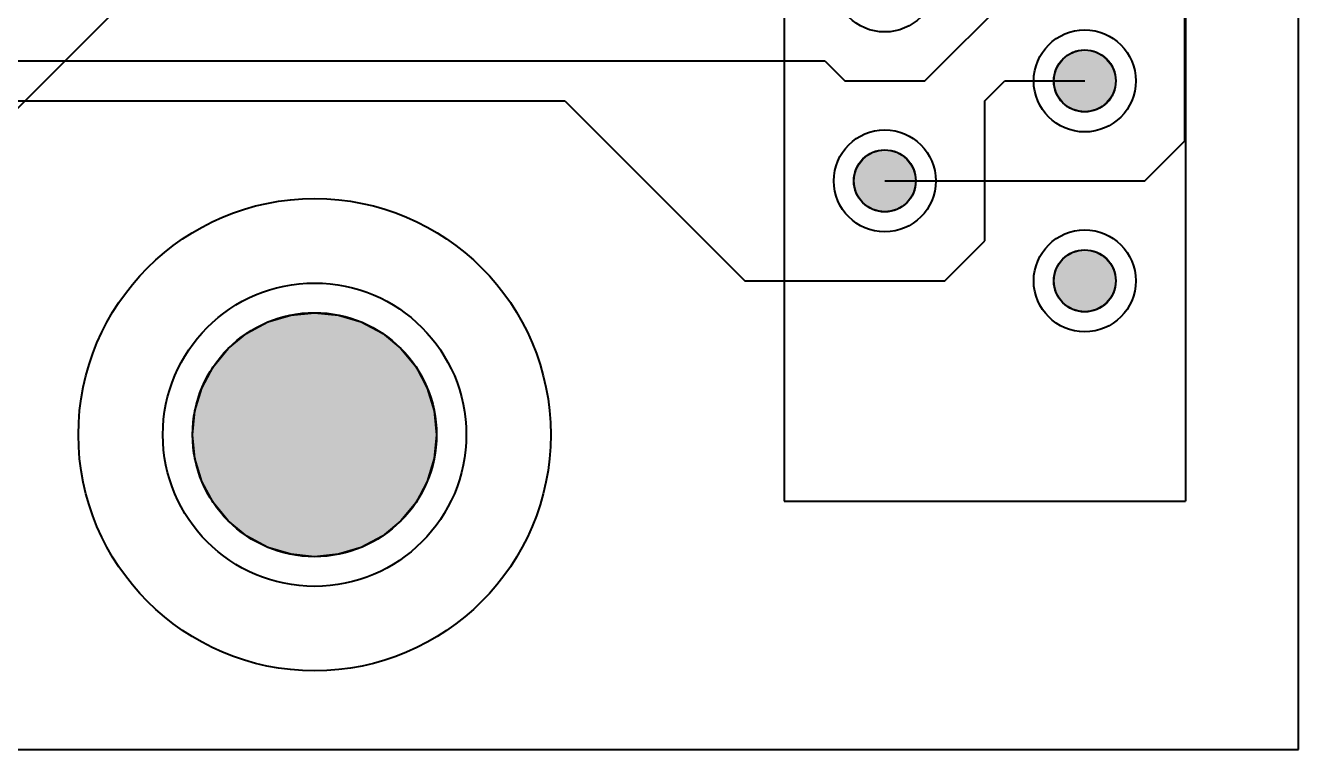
# Model space of a CAD drawing. Header units: millimetres. Extents: x 2.5 to 94, y 2.7 to 61.7.
# Drawn here: x 77.79 to 93.96, y 2.73 to 11.93 of the extents above; entities that cross this region are included whole.
import ezdxf

# ---------------------------------------------------------------- set-up
doc = ezdxf.new("R2010")
doc.units = ezdxf.units.MM
for name, color, linetype in [('bottom_copper', 7, 'Continuous'), ('bottom_silk', 7, 'Continuous'), ('drill_plated', 7, 'Continuous'), ('outline', 7, 'Continuous'), ('top_copper', 7, 'Continuous'), ('top_silk', 7, 'Continuous')]:
    doc.layers.add(name, color=color, linetype=linetype)

msp = doc.modelspace()

# ---------------------------------------------------------------- hatches: boundary and pattern name
at = {"layer": 'bottom_copper', "lineweight": 40}
for points in [[(91.628, 11.145), (91.606, 11.071), (91.569, 11.003), (91.52, 10.944), (91.461, 10.895), (91.393, 10.858), (91.319, 10.836), (91.242, 10.828), (91.165, 10.836), (91.091, 10.858), (91.023, 10.895), (90.964, 10.944), (90.915, 11.003), (90.878, 11.071), (90.856, 11.145), (90.848, 11.222), (90.856, 11.299), (90.878, 11.373), (90.915, 11.441), (90.964, 11.5), (91.023, 11.549), (91.091, 11.586), (91.165, 11.608), (91.242, 11.616), (91.319, 11.608), (91.393, 11.586), (91.461, 11.549), (91.52, 11.5), (91.569, 11.441), (91.606, 11.373), (91.628, 11.299), (91.636, 11.222), (91.628, 11.145)], [(89.088, 9.875), (89.066, 9.801), (89.029, 9.733), (88.98, 9.674), (88.921, 9.625), (88.853, 9.588), (88.779, 9.566), (88.702, 9.558), (88.625, 9.566), (88.551, 9.588), (88.483, 9.625), (88.424, 9.674), (88.375, 9.733), (88.338, 9.801), (88.316, 9.875), (88.308, 9.952), (88.316, 10.029), (88.338, 10.103), (88.375, 10.171), (88.424, 10.23), (88.483, 10.279), (88.551, 10.316), (88.625, 10.338), (88.702, 10.346), (88.779, 10.338), (88.853, 10.316), (88.921, 10.279), (88.98, 10.23), (89.029, 10.171), (89.066, 10.103), (89.088, 10.029), (89.096, 9.952), (89.088, 9.875)], [(91.628, 8.605), (91.606, 8.531), (91.569, 8.463), (91.52, 8.404), (91.461, 8.355), (91.393, 8.318), (91.319, 8.296), (91.242, 8.288), (91.165, 8.296), (91.091, 8.318), (91.023, 8.355), (90.964, 8.404), (90.915, 8.463), (90.878, 8.531), (90.856, 8.605), (90.848, 8.682), (90.856, 8.759), (90.878, 8.833), (90.915, 8.901), (90.964, 8.96), (91.023, 9.009), (91.091, 9.046), (91.165, 9.068), (91.242, 9.076), (91.319, 9.068), (91.393, 9.046), (91.461, 9.009), (91.52, 8.96), (91.569, 8.901), (91.606, 8.833), (91.628, 8.759), (91.636, 8.682), (91.628, 8.605)], [(82.978, 6.426), (82.89, 6.135), (82.747, 5.867), (82.554, 5.632), (82.319, 5.439), (82.051, 5.296), (81.76, 5.208), (81.458, 5.178), (81.156, 5.208), (80.865, 5.296), (80.597, 5.439), (80.362, 5.632), (80.169, 5.867), (80.026, 6.135), (79.938, 6.426), (79.908, 6.728), (79.938, 7.03), (80.026, 7.321), (80.169, 7.589), (80.362, 7.824), (80.597, 8.017), (80.865, 8.16), (81.156, 8.248), (81.458, 8.278), (81.76, 8.248), (82.051, 8.16), (82.319, 8.017), (82.554, 7.824), (82.747, 7.589), (82.89, 7.321), (82.978, 7.03), (83.008, 6.728), (82.978, 6.426)]]:
    msp.add_hatch(color=7, dxfattribs=at).paths.add_polyline_path(points, flags=0)
at = {"layer": 'drill_plated', "lineweight": 40}
for points in [[(91.628, 11.145), (91.606, 11.071), (91.569, 11.003), (91.52, 10.944), (91.461, 10.895), (91.393, 10.858), (91.319, 10.836), (91.242, 10.828), (91.165, 10.836), (91.091, 10.858), (91.023, 10.895), (90.964, 10.944), (90.915, 11.003), (90.878, 11.071), (90.856, 11.145), (90.848, 11.222), (90.856, 11.299), (90.878, 11.373), (90.915, 11.441), (90.964, 11.5), (91.023, 11.549), (91.091, 11.586), (91.165, 11.608), (91.242, 11.616), (91.319, 11.608), (91.393, 11.586), (91.461, 11.549), (91.52, 11.5), (91.569, 11.441), (91.606, 11.373), (91.628, 11.299), (91.636, 11.222), (91.628, 11.145)], [(89.088, 9.875), (89.066, 9.801), (89.029, 9.733), (88.98, 9.674), (88.921, 9.625), (88.853, 9.588), (88.779, 9.566), (88.702, 9.558), (88.625, 9.566), (88.551, 9.588), (88.483, 9.625), (88.424, 9.674), (88.375, 9.733), (88.338, 9.801), (88.316, 9.875), (88.308, 9.952), (88.316, 10.029), (88.338, 10.103), (88.375, 10.171), (88.424, 10.23), (88.483, 10.279), (88.551, 10.316), (88.625, 10.338), (88.702, 10.346), (88.779, 10.338), (88.853, 10.316), (88.921, 10.279), (88.98, 10.23), (89.029, 10.171), (89.066, 10.103), (89.088, 10.029), (89.096, 9.952), (89.088, 9.875)], [(91.628, 8.605), (91.606, 8.531), (91.569, 8.463), (91.52, 8.404), (91.461, 8.355), (91.393, 8.318), (91.319, 8.296), (91.242, 8.288), (91.165, 8.296), (91.091, 8.318), (91.023, 8.355), (90.964, 8.404), (90.915, 8.463), (90.878, 8.531), (90.856, 8.605), (90.848, 8.682), (90.856, 8.759), (90.878, 8.833), (90.915, 8.901), (90.964, 8.96), (91.023, 9.009), (91.091, 9.046), (91.165, 9.068), (91.242, 9.076), (91.319, 9.068), (91.393, 9.046), (91.461, 9.009), (91.52, 8.96), (91.569, 8.901), (91.606, 8.833), (91.628, 8.759), (91.636, 8.682), (91.628, 8.605)], [(82.978, 6.426), (82.89, 6.135), (82.747, 5.867), (82.554, 5.632), (82.319, 5.439), (82.051, 5.296), (81.76, 5.208), (81.458, 5.178), (81.156, 5.208), (80.865, 5.296), (80.597, 5.439), (80.362, 5.632), (80.169, 5.867), (80.026, 6.135), (79.938, 6.426), (79.908, 6.728), (79.938, 7.03), (80.026, 7.321), (80.169, 7.589), (80.362, 7.824), (80.597, 8.017), (80.865, 8.16), (81.156, 8.248), (81.458, 8.278), (81.76, 8.248), (82.051, 8.16), (82.319, 8.017), (82.554, 7.824), (82.747, 7.589), (82.89, 7.321), (82.978, 7.03), (83.008, 6.728), (82.978, 6.426)]]:
    msp.add_hatch(color=7, dxfattribs=at).paths.add_polyline_path(points, flags=0)
at = {"layer": 'top_copper', "lineweight": 40}
for points in [[(91.628, 11.145), (91.606, 11.071), (91.569, 11.003), (91.52, 10.944), (91.461, 10.895), (91.393, 10.858), (91.319, 10.836), (91.242, 10.828), (91.165, 10.836), (91.091, 10.858), (91.023, 10.895), (90.964, 10.944), (90.915, 11.003), (90.878, 11.071), (90.856, 11.145), (90.848, 11.222), (90.856, 11.299), (90.878, 11.373), (90.915, 11.441), (90.964, 11.5), (91.023, 11.549), (91.091, 11.586), (91.165, 11.608), (91.242, 11.616), (91.319, 11.608), (91.393, 11.586), (91.461, 11.549), (91.52, 11.5), (91.569, 11.441), (91.606, 11.373), (91.628, 11.299), (91.636, 11.222), (91.628, 11.145)], [(89.088, 9.875), (89.066, 9.801), (89.029, 9.733), (88.98, 9.674), (88.921, 9.625), (88.853, 9.588), (88.779, 9.566), (88.702, 9.558), (88.625, 9.566), (88.551, 9.588), (88.483, 9.625), (88.424, 9.674), (88.375, 9.733), (88.338, 9.801), (88.316, 9.875), (88.308, 9.952), (88.316, 10.029), (88.338, 10.103), (88.375, 10.171), (88.424, 10.23), (88.483, 10.279), (88.551, 10.316), (88.625, 10.338), (88.702, 10.346), (88.779, 10.338), (88.853, 10.316), (88.921, 10.279), (88.98, 10.23), (89.029, 10.171), (89.066, 10.103), (89.088, 10.029), (89.096, 9.952), (89.088, 9.875)], [(91.628, 8.605), (91.606, 8.531), (91.569, 8.463), (91.52, 8.404), (91.461, 8.355), (91.393, 8.318), (91.319, 8.296), (91.242, 8.288), (91.165, 8.296), (91.091, 8.318), (91.023, 8.355), (90.964, 8.404), (90.915, 8.463), (90.878, 8.531), (90.856, 8.605), (90.848, 8.682), (90.856, 8.759), (90.878, 8.833), (90.915, 8.901), (90.964, 8.96), (91.023, 9.009), (91.091, 9.046), (91.165, 9.068), (91.242, 9.076), (91.319, 9.068), (91.393, 9.046), (91.461, 9.009), (91.52, 8.96), (91.569, 8.901), (91.606, 8.833), (91.628, 8.759), (91.636, 8.682), (91.628, 8.605)], [(82.978, 6.426), (82.89, 6.135), (82.747, 5.867), (82.554, 5.632), (82.319, 5.439), (82.051, 5.296), (81.76, 5.208), (81.458, 5.178), (81.156, 5.208), (80.865, 5.296), (80.597, 5.439), (80.362, 5.632), (80.169, 5.867), (80.026, 6.135), (79.938, 6.426), (79.908, 6.728), (79.938, 7.03), (80.026, 7.321), (80.169, 7.589), (80.362, 7.824), (80.597, 8.017), (80.865, 8.16), (81.156, 8.248), (81.458, 8.278), (81.76, 8.248), (82.051, 8.16), (82.319, 8.017), (82.554, 7.824), (82.747, 7.589), (82.89, 7.321), (82.978, 7.03), (83.008, 6.728), (82.978, 6.426)]]:
    msp.add_hatch(color=7, dxfattribs=at).paths.add_polyline_path(points, flags=0)

# ---------------------------------------------------------------- linework, layer by layer
at = {"layer": 'bottom_copper', "color": 7, "lineweight": 40}
for p, q in [((89.21, 11.222), (90.48, 12.492)), ((38.41, 11.476), (87.94, 11.476)), ((87.94, 11.476), (88.194, 11.222)), ((88.194, 11.222), (89.21, 11.222)), ((89.972, 10.968), (90.226, 11.222)), ((90.226, 11.222), (91.242, 11.222)), ((39.172, 10.968), (84.638, 10.968)), ((84.638, 10.968), (86.924, 8.682)), ((89.972, 9.19), (89.972, 10.968)), ((89.464, 8.682), (89.972, 9.19)), ((86.924, 8.682), (89.464, 8.682))]:
    msp.add_line(p, q, dxfattribs=at)
for points in [[(91.628, 11.145), (91.606, 11.071), (91.569, 11.003), (91.52, 10.944), (91.461, 10.895), (91.393, 10.858), (91.319, 10.836), (91.242, 10.828), (91.165, 10.836), (91.091, 10.858), (91.023, 10.895), (90.964, 10.944), (90.915, 11.003), (90.878, 11.071), (90.856, 11.145), (90.848, 11.222), (90.856, 11.299), (90.878, 11.373), (90.915, 11.441), (90.964, 11.5), (91.023, 11.549), (91.091, 11.586), (91.165, 11.608), (91.242, 11.616), (91.319, 11.608), (91.393, 11.586), (91.461, 11.549), (91.52, 11.5), (91.569, 11.441), (91.606, 11.373), (91.628, 11.299), (91.636, 11.222), (91.628, 11.145)], [(89.088, 9.875), (89.066, 9.801), (89.029, 9.733), (88.98, 9.674), (88.921, 9.625), (88.853, 9.588), (88.779, 9.566), (88.702, 9.558), (88.625, 9.566), (88.551, 9.588), (88.483, 9.625), (88.424, 9.674), (88.375, 9.733), (88.338, 9.801), (88.316, 9.875), (88.308, 9.952), (88.316, 10.029), (88.338, 10.103), (88.375, 10.171), (88.424, 10.23), (88.483, 10.279), (88.551, 10.316), (88.625, 10.338), (88.702, 10.346), (88.779, 10.338), (88.853, 10.316), (88.921, 10.279), (88.98, 10.23), (89.029, 10.171), (89.066, 10.103), (89.088, 10.029), (89.096, 9.952), (89.088, 9.875)], [(91.628, 8.605), (91.606, 8.531), (91.569, 8.463), (91.52, 8.404), (91.461, 8.355), (91.393, 8.318), (91.319, 8.296), (91.242, 8.288), (91.165, 8.296), (91.091, 8.318), (91.023, 8.355), (90.964, 8.404), (90.915, 8.463), (90.878, 8.531), (90.856, 8.605), (90.848, 8.682), (90.856, 8.759), (90.878, 8.833), (90.915, 8.901), (90.964, 8.96), (91.023, 9.009), (91.091, 9.046), (91.165, 9.068), (91.242, 9.076), (91.319, 9.068), (91.393, 9.046), (91.461, 9.009), (91.52, 8.96), (91.569, 8.901), (91.606, 8.833), (91.628, 8.759), (91.636, 8.682), (91.628, 8.605)], [(82.978, 6.426), (82.89, 6.135), (82.747, 5.867), (82.554, 5.632), (82.319, 5.439), (82.051, 5.296), (81.76, 5.208), (81.458, 5.178), (81.156, 5.208), (80.865, 5.296), (80.597, 5.439), (80.362, 5.632), (80.169, 5.867), (80.026, 6.135), (79.938, 6.426), (79.908, 6.728), (79.938, 7.03), (80.026, 7.321), (80.169, 7.589), (80.362, 7.824), (80.597, 8.017), (80.865, 8.16), (81.156, 8.248), (81.458, 8.278), (81.76, 8.248), (82.051, 8.16), (82.319, 8.017), (82.554, 7.824), (82.747, 7.589), (82.89, 7.321), (82.978, 7.03), (83.008, 6.728), (82.978, 6.426)]]:
    msp.add_lwpolyline(points, close=True, dxfattribs=at)
for centre, major_axis in [((88.702, 12.492), (0.648, 0)), ((91.242, 11.222), (0.648, 0)), ((91.242, 11.222), (0.394, 0)), ((88.702, 9.952), (0.648, 0)), ((88.702, 9.952), (0.394, 0)), ((91.242, 8.682), (0.648, 0)), ((91.242, 8.682), (0.394, 0)), ((81.458, 6.728), (1.927, 0)), ((81.458, 6.728), (1.55, 0))]:
    msp.add_ellipse(centre, major_axis=major_axis, ratio=1, dxfattribs=at)
at = {"layer": 'bottom_silk', "color": 7, "lineweight": 40}
for p, q in [((93.958, 2.728), (93.958, 61.728)), ((2.458, 2.728), (93.958, 2.728))]:
    msp.add_line(p, q, dxfattribs=at)
at = {"layer": 'drill_plated', "color": 7, "lineweight": 40}
for points in [[(91.628, 11.145), (91.606, 11.071), (91.569, 11.003), (91.52, 10.944), (91.461, 10.895), (91.393, 10.858), (91.319, 10.836), (91.242, 10.828), (91.165, 10.836), (91.091, 10.858), (91.023, 10.895), (90.964, 10.944), (90.915, 11.003), (90.878, 11.071), (90.856, 11.145), (90.848, 11.222), (90.856, 11.299), (90.878, 11.373), (90.915, 11.441), (90.964, 11.5), (91.023, 11.549), (91.091, 11.586), (91.165, 11.608), (91.242, 11.616), (91.319, 11.608), (91.393, 11.586), (91.461, 11.549), (91.52, 11.5), (91.569, 11.441), (91.606, 11.373), (91.628, 11.299), (91.636, 11.222), (91.628, 11.145)], [(89.088, 9.875), (89.066, 9.801), (89.029, 9.733), (88.98, 9.674), (88.921, 9.625), (88.853, 9.588), (88.779, 9.566), (88.702, 9.558), (88.625, 9.566), (88.551, 9.588), (88.483, 9.625), (88.424, 9.674), (88.375, 9.733), (88.338, 9.801), (88.316, 9.875), (88.308, 9.952), (88.316, 10.029), (88.338, 10.103), (88.375, 10.171), (88.424, 10.23), (88.483, 10.279), (88.551, 10.316), (88.625, 10.338), (88.702, 10.346), (88.779, 10.338), (88.853, 10.316), (88.921, 10.279), (88.98, 10.23), (89.029, 10.171), (89.066, 10.103), (89.088, 10.029), (89.096, 9.952), (89.088, 9.875)], [(91.628, 8.605), (91.606, 8.531), (91.569, 8.463), (91.52, 8.404), (91.461, 8.355), (91.393, 8.318), (91.319, 8.296), (91.242, 8.288), (91.165, 8.296), (91.091, 8.318), (91.023, 8.355), (90.964, 8.404), (90.915, 8.463), (90.878, 8.531), (90.856, 8.605), (90.848, 8.682), (90.856, 8.759), (90.878, 8.833), (90.915, 8.901), (90.964, 8.96), (91.023, 9.009), (91.091, 9.046), (91.165, 9.068), (91.242, 9.076), (91.319, 9.068), (91.393, 9.046), (91.461, 9.009), (91.52, 8.96), (91.569, 8.901), (91.606, 8.833), (91.628, 8.759), (91.636, 8.682), (91.628, 8.605)], [(82.978, 6.426), (82.89, 6.135), (82.747, 5.867), (82.554, 5.632), (82.319, 5.439), (82.051, 5.296), (81.76, 5.208), (81.458, 5.178), (81.156, 5.208), (80.865, 5.296), (80.597, 5.439), (80.362, 5.632), (80.169, 5.867), (80.026, 6.135), (79.938, 6.426), (79.908, 6.728), (79.938, 7.03), (80.026, 7.321), (80.169, 7.589), (80.362, 7.824), (80.597, 8.017), (80.865, 8.16), (81.156, 8.248), (81.458, 8.278), (81.76, 8.248), (82.051, 8.16), (82.319, 8.017), (82.554, 7.824), (82.747, 7.589), (82.89, 7.321), (82.978, 7.03), (83.008, 6.728), (82.978, 6.426)]]:
    msp.add_lwpolyline(points, close=True, dxfattribs=at)
for centre, major_axis in [((91.242, 11.222), (0.394, 0)), ((88.702, 9.952), (0.394, 0)), ((91.242, 8.682), (0.394, 0)), ((81.458, 6.728), (1.55, 0))]:
    msp.add_ellipse(centre, major_axis=major_axis, ratio=1, dxfattribs=at)
at = {"layer": 'outline', "color": 7, "lineweight": 40}
for p, q in [((93.958, 2.728), (93.958, 61.728)), ((2.458, 2.728), (93.958, 2.728))]:
    msp.add_line(p, q, dxfattribs=at)
at = {"layer": 'top_copper', "color": 7, "lineweight": 40}
for p, q in [((92.512, 10.46), (92.512, 40.686)), ((75.494, 8.682), (79.304, 12.492)), ((92.004, 9.952), (92.512, 10.46)), ((88.702, 9.952), (92.004, 9.952))]:
    msp.add_line(p, q, dxfattribs=at)
for points in [[(91.628, 11.145), (91.606, 11.071), (91.569, 11.003), (91.52, 10.944), (91.461, 10.895), (91.393, 10.858), (91.319, 10.836), (91.242, 10.828), (91.165, 10.836), (91.091, 10.858), (91.023, 10.895), (90.964, 10.944), (90.915, 11.003), (90.878, 11.071), (90.856, 11.145), (90.848, 11.222), (90.856, 11.299), (90.878, 11.373), (90.915, 11.441), (90.964, 11.5), (91.023, 11.549), (91.091, 11.586), (91.165, 11.608), (91.242, 11.616), (91.319, 11.608), (91.393, 11.586), (91.461, 11.549), (91.52, 11.5), (91.569, 11.441), (91.606, 11.373), (91.628, 11.299), (91.636, 11.222), (91.628, 11.145)], [(89.088, 9.875), (89.066, 9.801), (89.029, 9.733), (88.98, 9.674), (88.921, 9.625), (88.853, 9.588), (88.779, 9.566), (88.702, 9.558), (88.625, 9.566), (88.551, 9.588), (88.483, 9.625), (88.424, 9.674), (88.375, 9.733), (88.338, 9.801), (88.316, 9.875), (88.308, 9.952), (88.316, 10.029), (88.338, 10.103), (88.375, 10.171), (88.424, 10.23), (88.483, 10.279), (88.551, 10.316), (88.625, 10.338), (88.702, 10.346), (88.779, 10.338), (88.853, 10.316), (88.921, 10.279), (88.98, 10.23), (89.029, 10.171), (89.066, 10.103), (89.088, 10.029), (89.096, 9.952), (89.088, 9.875)], [(91.628, 8.605), (91.606, 8.531), (91.569, 8.463), (91.52, 8.404), (91.461, 8.355), (91.393, 8.318), (91.319, 8.296), (91.242, 8.288), (91.165, 8.296), (91.091, 8.318), (91.023, 8.355), (90.964, 8.404), (90.915, 8.463), (90.878, 8.531), (90.856, 8.605), (90.848, 8.682), (90.856, 8.759), (90.878, 8.833), (90.915, 8.901), (90.964, 8.96), (91.023, 9.009), (91.091, 9.046), (91.165, 9.068), (91.242, 9.076), (91.319, 9.068), (91.393, 9.046), (91.461, 9.009), (91.52, 8.96), (91.569, 8.901), (91.606, 8.833), (91.628, 8.759), (91.636, 8.682), (91.628, 8.605)], [(82.978, 6.426), (82.89, 6.135), (82.747, 5.867), (82.554, 5.632), (82.319, 5.439), (82.051, 5.296), (81.76, 5.208), (81.458, 5.178), (81.156, 5.208), (80.865, 5.296), (80.597, 5.439), (80.362, 5.632), (80.169, 5.867), (80.026, 6.135), (79.938, 6.426), (79.908, 6.728), (79.938, 7.03), (80.026, 7.321), (80.169, 7.589), (80.362, 7.824), (80.597, 8.017), (80.865, 8.16), (81.156, 8.248), (81.458, 8.278), (81.76, 8.248), (82.051, 8.16), (82.319, 8.017), (82.554, 7.824), (82.747, 7.589), (82.89, 7.321), (82.978, 7.03), (83.008, 6.728), (82.978, 6.426)]]:
    msp.add_lwpolyline(points, close=True, dxfattribs=at)
for centre, major_axis in [((88.702, 12.492), (0.648, 0)), ((91.242, 11.222), (0.648, 0)), ((91.242, 11.222), (0.394, 0)), ((88.702, 9.952), (0.648, 0)), ((88.702, 9.952), (0.394, 0)), ((91.242, 8.682), (0.648, 0)), ((91.242, 8.682), (0.394, 0)), ((81.458, 6.728), (1.927, 0)), ((81.458, 6.728), (1.55, 0))]:
    msp.add_ellipse(centre, major_axis=major_axis, ratio=1, dxfattribs=at)
at = {"layer": 'top_silk', "color": 7, "lineweight": 40}
for p, q in [((93.958, 2.728), (93.958, 61.728)), ((87.422, 27.852), (87.422, 5.885)), ((92.522, 27.852), (92.522, 5.885)), ((87.422, 5.885), (92.522, 5.885)), ((2.458, 2.728), (93.958, 2.728))]:
    msp.add_line(p, q, dxfattribs=at)
msp.add_ellipse((81.458, 6.728), major_axis=(3, 0), ratio=1, dxfattribs=at)

doc.saveas('drawing.dxf')
